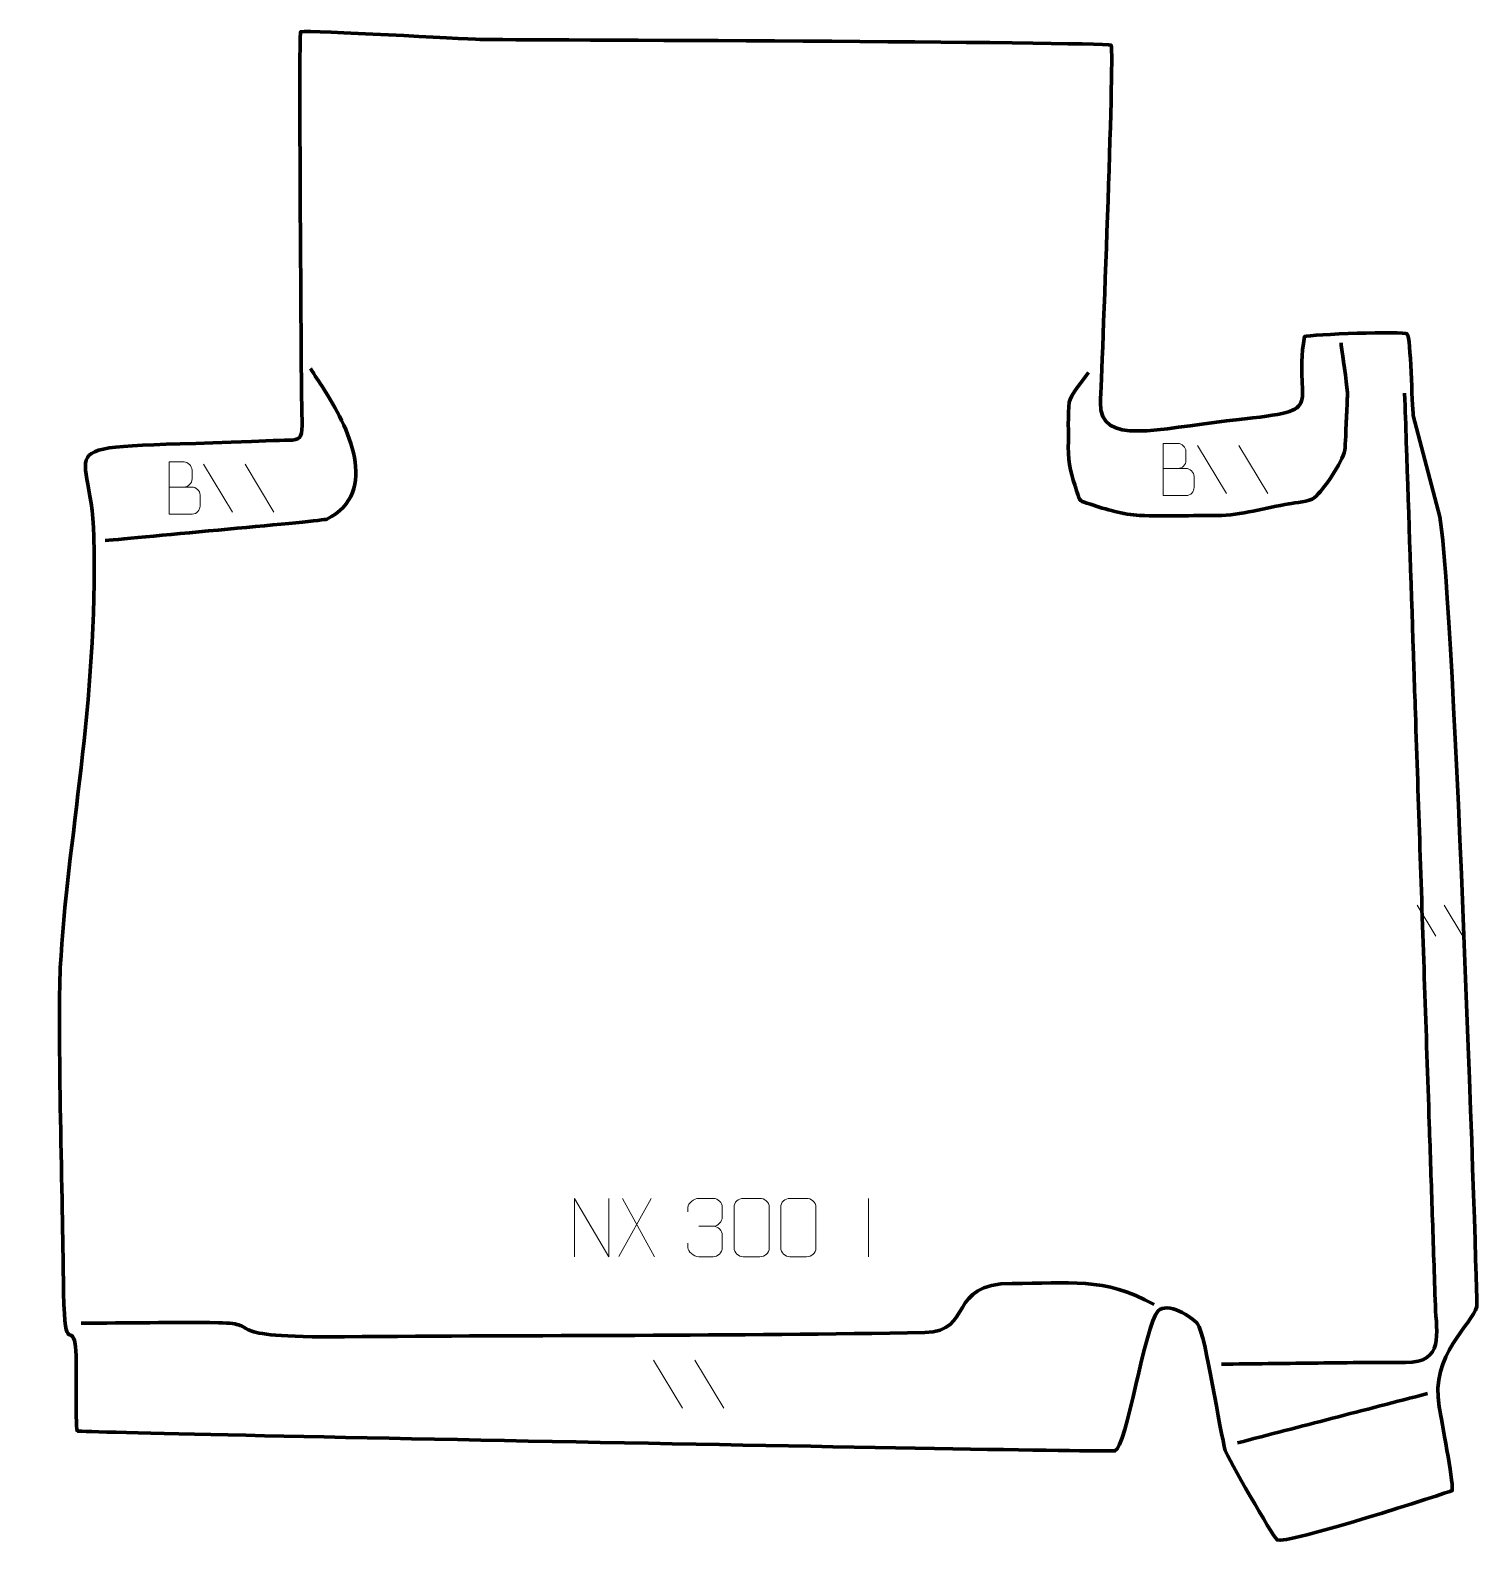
# Model space of a CAD drawing. Header units: millimetres. Extents: x -325 to 295, y -334 to 315.
import ezdxf

# ---------------------------------------------------------------- set-up
doc = ezdxf.new("R2010")
doc.units = ezdxf.units.MM
doc.header["$MEASUREMENT"] = 0
for name, color, linetype in [('layer 1', 7, 'Continuous'), ('layer 2', 7, 'Continuous'), ('layer 3', 7, 'Continuous')]:
    doc.layers.add(name, color=color, linetype=linetype)

msp = doc.modelspace()

# ---------------------------------------------------------------- linework, layer by layer
at = {"layer": 'layer 1', "color": 250, "lineweight": 9}
for points in [[(160.1392, 127.0366), (163.3982, 127.037), (166.6576, 127.037), (169.9173, 127.0366), (169.9173, 127.0366), (171.6866, 127.0211), (173.4095, 125.4661), (173.4095, 123.6303), (173.4095, 123.6303), (173.4092, 122.6195), (173.4092, 119.8882), (173.4095, 118.8771), (173.4095, 118.8771), (173.4254, 117.213), (172.0441, 115.4092), (169.9647, 115.4244), (169.9647, 115.4244), (166.7047, 115.4247), (163.445, 115.4247), (160.1857, 115.4244), (160.1857, 115.4244), (160.1857, 122.8748), (160.1857, 130.3249), (160.1857, 137.7747), (160.1857, 137.7747), (162.3118, 137.7747), (164.4382, 137.7747), (166.5647, 137.7747), (166.5647, 137.7747), (168.0702, 137.7905), (169.9482, 136.0793), (169.9641, 134.3216), (169.9641, 134.3216), (169.9637, 132.471), (169.9637, 132.3403), (169.9641, 130.4894), (169.9641, 130.4894), (169.9795, 128.6388), (168.3186, 127.0211), (166.5182, 127.0366)], [(-265.8401, 119.0991), (-262.5811, 119.0995), (-259.3217, 119.0995), (-256.062, 119.0991), (-256.062, 119.0991), (-254.2927, 119.0836), (-252.5698, 117.5286), (-252.5698, 115.6928), (-252.5698, 115.6928), (-252.5701, 114.682), (-252.5701, 111.9507), (-252.5698, 110.9396), (-252.5698, 110.9396), (-252.5539, 109.2755), (-253.9352, 107.4717), (-256.0146, 107.4869), (-256.0146, 107.4869), (-259.2746, 107.4872), (-262.5343, 107.4872), (-265.7936, 107.4869), (-265.7936, 107.4869), (-265.7936, 114.9373), (-265.7936, 122.3874), (-265.7936, 129.8372), (-265.7936, 129.8372), (-263.6675, 129.8372), (-261.5411, 129.8372), (-259.4146, 129.8372), (-259.4146, 129.8372), (-257.9091, 129.853), (-256.0311, 128.1418), (-256.0152, 126.3841), (-256.0152, 126.3841), (-256.0156, 124.5335), (-256.0156, 124.4028), (-256.0152, 122.5519), (-256.0152, 122.5519), (-255.9998, 120.7013), (-257.6607, 119.0836), (-259.4611, 119.0991)]]:
    msp.add_open_spline(points, degree=3, knots=[0, 0, 0, 0, 0.09090909, 0.09090909, 0.09090909, 0.09090909, 0.18181818, 0.18181818, 0.18181818, 0.18181818, 0.27272727, 0.27272727, 0.27272727, 0.27272727, 0.36363636, 0.36363636, 0.36363636, 0.36363636, 0.45454545, 0.45454545, 0.45454545, 0.45454545, 0.54545455, 0.54545455, 0.54545455, 0.54545455, 0.63636364, 0.63636364, 0.63636364, 0.63636364, 0.72727273, 0.72727273, 0.72727273, 0.72727273, 0.81818182, 0.81818182, 0.81818182, 0.81818182, 1, 1, 1, 1], dxfattribs=at)
for points in [[(174.946, 136.8718), (174.946, 136.8718), (187.3103, 116.3275), (187.3103, 116.3275)], [(192.6759, 136.8718), (192.6759, 136.8718), (205.0402, 116.3275), (205.0402, 116.3275)], [(-251.0333, 128.9343), (-251.0333, 128.9343), (-238.669, 108.39), (-238.669, 108.39)], [(-233.3034, 128.9343), (-233.3034, 128.9343), (-220.9391, 108.39), (-220.9391, 108.39)], [(269.1119, -60.0081), (269.1119, -60.0081), (277.1076, -73.2936), (277.1076, -73.2936)], [(280.5774, -60.0081), (280.5774, -60.0081), (288.5731, -73.2936), (288.5731, -73.2936)], [(-58.2488, -255.0231), (-58.2488, -255.0231), (-45.8845, -275.5674), (-45.8845, -275.5674)], [(-40.5189, -255.0231), (-40.5189, -255.0231), (-28.1546, -275.5674), (-28.1546, -275.5674)]]:
    msp.add_open_spline(points, degree=3, dxfattribs=at)
at = {"layer": 'layer 2', "color": 20, "lineweight": 158}
msp.add_open_spline([(-132.6088, 310.8089), (-118.8704, 310.7122), (132.87, 309.9259), (137.9059, 308.3508), (137.9059, 308.3508), (139.2716, 303.1882), (133.8583, 169.4106), (133.328, 155.2574), (133.328, 155.2574), (132.6198, 136.3554), (158.9857, 144.3435), (187.2879, 147.4062), (187.2879, 147.4062), (233.2027, 152.3751), (215.375, 151.1565), (220.7024, 183.5654), (220.7024, 183.5654), (223.6529, 184.5008), (263.4288, 185.9179), (264.7885, 184.6728), (264.7885, 184.6728), (266.3671, 183.2274), (266.7089, 154.0216), (267.394, 149.6877), (267.394, 149.6877), (267.394, 149.6877), (278.7752, 106.3348), (278.7752, 106.3348), (278.7752, 106.3348), (285.1501, 68.1017), (294.9845, -230.7257), (294.6451, -232.0309), (294.6451, -232.0309), (292.6715, -239.6208), (274.6033, -252.6389), (278.4575, -274.9678), (278.4575, -274.9678), (279.5932, -281.547), (284.4193, -305.8212), (284.0751, -310.8302), (284.0751, -310.8302), (282.9885, -311.4589), (211.8617, -334.4708), (208.9729, -331.9796), (208.9729, -331.9796), (206.9939, -330.273), (187.6464, -296.3884), (186.8185, -293.6462), (186.8185, -293.6462), (184.6478, -286.4575), (178.4478, -244.2229), (174.9617, -239.4169), (174.9617, -239.4169), (172.4804, -236.3072), (161.9277, -229.8945), (158.0179, -233.896), (158.0179, -233.896), (152.2422, -239.8073), (144.5589, -292.321), (139.521, -293.8579), (139.521, -293.8579), (137.1477, -294.582), (-298.0424, -286.2531), (-305.0999, -285.3667), (-305.0999, -285.3667), (-306.418, -282.5839), (-305.0997, -253.0175), (-306.0655, -248.1385), (-306.0655, -248.1385), (-308.057, -238.0782), (-310.8043, -255.3275), (-311.1483, -220.3669), (-311.1483, -220.3669), (-311.437, -191.0174), (-313.7212, -110.9793), (-312.4638, -86.7661), (-312.4638, -86.7661), (-309.6635, -32.8468), (-296.3562, 26.1029), (-298.0428, 97.7595), (-298.0428, 97.7595), (-299.096, 142.5052), (-325.3321, 134.6029), (-221.1843, 139.0073), (-221.1843, 139.0073), (-206.2048, 139.6408), (-209.0348, 136.1125), (-209.1402, 162.3248), (-209.1402, 162.3248), (-209.2029, 177.9323), (-210.3107, 309.503), (-209.5006, 314.1417), (-209.5006, 314.1417), (-204.5241, 314.7608), (-139.7802, 311.1518), (-132.6088, 310.8089)], degree=3, knots=[0, 0, 0, 0, 0.04, 0.04, 0.04, 0.04, 0.08, 0.08, 0.08, 0.08, 0.12, 0.12, 0.12, 0.12, 0.16, 0.16, 0.16, 0.16, 0.2, 0.2, 0.2, 0.2, 0.24, 0.24, 0.24, 0.24, 0.28, 0.28, 0.28, 0.28, 0.32, 0.32, 0.32, 0.32, 0.36, 0.36, 0.36, 0.36, 0.4, 0.4, 0.4, 0.4, 0.44, 0.44, 0.44, 0.44, 0.48, 0.48, 0.48, 0.48, 0.52, 0.52, 0.52, 0.52, 0.56, 0.56, 0.56, 0.56, 0.6, 0.6, 0.6, 0.6, 0.64, 0.64, 0.64, 0.64, 0.68, 0.68, 0.68, 0.68, 0.72, 0.72, 0.72, 0.72, 0.76, 0.76, 0.76, 0.76, 0.8, 0.8, 0.8, 0.8, 0.84, 0.84, 0.84, 0.84, 0.88, 0.88, 0.88, 0.88, 0.92, 0.92, 0.92, 0.92, 1, 1, 1, 1], dxfattribs=at)
at = {"layer": 'layer 3', "color": 250, "lineweight": 158}
for points, knots in [([(128.2012, 168.2099), (126.3073, 165.5983), (120.2753, 158.1612), (119.9233, 155.4325), (119.9233, 155.4325), (119.2841, 150.4797), (119.6639, 141.7546), (119.5315, 136.2698), (119.5315, 136.2698), (119.3444, 128.5261), (120.9703, 124.388), (123.248, 117.0162), (123.248, 117.0162), (124.6169, 112.5862), (124.2854, 113.218), (129.0192, 111.6888), (129.0192, 111.6888), (135.5939, 109.565), (143.1599, 107.2321), (150.08, 106.9107), (150.08, 106.9107), (161.1253, 106.439), (172.4737, 106.9407), (183.58, 106.9223), (183.58, 106.9223), (193.1137, 106.9064), (204.5135, 110.2953), (214.1151, 111.9281), (214.1151, 111.9281), (216.638, 112.3417), (223.0353, 112.9148), (224.921, 114.4789), (224.921, 114.4789), (229.0106, 117.8708), (236.8662, 129.6489), (237.9931, 134.8427), (237.9931, 134.8427), (238.4368, 137.7495), (238.44, 143.8138), (238.6159, 147.1039), (238.6159, 147.1039), (238.8111, 150.7562), (239.0038, 154.4055), (239.1687, 158.0595), (239.1687, 158.0595), (239.3057, 161.1668), (237.426, 172.9887), (236.9171, 176.9052), (236.9171, 176.9052), (236.7453, 178.2275), (236.5735, 179.5499), (236.4017, 180.8721)], [0, 0, 0, 0, 0.07142857, 0.07142857, 0.07142857, 0.07142857, 0.14285714, 0.14285714, 0.14285714, 0.14285714, 0.21428571, 0.21428571, 0.21428571, 0.21428571, 0.28571429, 0.28571429, 0.28571429, 0.28571429, 0.35714286, 0.35714286, 0.35714286, 0.35714286, 0.42857143, 0.42857143, 0.42857143, 0.42857143, 0.5, 0.5, 0.5, 0.5, 0.57142857, 0.57142857, 0.57142857, 0.57142857, 0.64285714, 0.64285714, 0.64285714, 0.64285714, 0.71428571, 0.71428571, 0.71428571, 0.71428571, 0.78571429, 0.78571429, 0.78571429, 0.78571429, 0.85714286, 0.85714286, 0.85714286, 0.85714286, 1, 1, 1, 1]), ([(-293.2441, 96.1422), (-278.7439, 97.5151), (-199.3524, 104.7312), (-198.2385, 105.2872), (-198.2385, 105.2872), (-175.0818, 116.846), (-189.4219, 145.6313), (-199.7378, 161.3536), (-199.7378, 161.3536), (-201.5852, 164.1694), (-203.4278, 166.988), (-205.2693, 169.8076)], [0, 0, 0, 0, 0.25, 0.25, 0.25, 0.25, 0.5, 0.5, 0.5, 0.5, 1, 1, 1, 1]), ([(185.2395, -256.6969), (191.8806, -256.6195), (198.5218, -256.5421), (205.1629, -256.4647), (205.1629, -256.4647), (211.472, -256.3912), (217.781, -256.3177), (224.0902, -256.2443), (224.0902, -256.2443), (237.4546, -256.0886), (250.6704, -255.9352), (264.0403, -255.9741), (264.0403, -255.9741), (280.7589, -256.0228), (277.2734, -243.6366), (276.8468, -231.578), (276.8468, -231.578), (276.3874, -218.5864), (275.97, -205.5897), (275.532, -192.597), (275.532, -192.597), (275.0939, -179.6033), (274.6558, -166.6094), (274.2178, -153.6157), (274.2178, -153.6157), (272.8924, -114.301), (271.5668, -74.9864), (270.2414, -35.6718), (270.2414, -35.6718), (269.5899, -16.3476), (268.9383, 2.9765), (268.2869, 22.3007), (268.2869, 22.3007), (268.0734, 28.6309), (267.8601, 34.9613), (267.6466, 41.2916), (267.6466, 41.2916), (266.5571, 73.6095), (265.4675, 105.9274), (264.3778, 138.2454), (264.3778, 138.2454), (264.142, 145.242), (263.9062, 152.2387), (263.6702, 159.2354)], [0, 0, 0, 0, 0.08333333, 0.08333333, 0.08333333, 0.08333333, 0.16666667, 0.16666667, 0.16666667, 0.16666667, 0.25, 0.25, 0.25, 0.25, 0.33333333, 0.33333333, 0.33333333, 0.33333333, 0.41666667, 0.41666667, 0.41666667, 0.41666667, 0.5, 0.5, 0.5, 0.5, 0.58333333, 0.58333333, 0.58333333, 0.58333333, 0.66666667, 0.66666667, 0.66666667, 0.66666667, 0.75, 0.75, 0.75, 0.75, 0.83333333, 0.83333333, 0.83333333, 0.83333333, 1, 1, 1, 1]), ([(-303.507, -239.1533), (-283.9738, -239.0978), (-264.2305, -238.6967), (-244.7257, -238.95), (-244.7257, -238.95), (-223.8139, -239.2215), (-247.4993, -245.4896), (-190.6246, -244.9625), (-190.6246, -244.9625), (-110.6385, -244.2213), (-21.8397, -244.6803), (58.0871, -243.1246), (58.0871, -243.1246), (79.1138, -242.7153), (67.3874, -221.996), (95.4417, -222.1366), (95.4417, -222.1366), (119.565, -222.2576), (134.9022, -219.0988), (156.3061, -231.1962)], [0, 0, 0, 0, 0.16666667, 0.16666667, 0.16666667, 0.16666667, 0.33333333, 0.33333333, 0.33333333, 0.33333333, 0.5, 0.5, 0.5, 0.5, 0.66666667, 0.66666667, 0.66666667, 0.66666667, 1, 1, 1, 1])]:
    msp.add_open_spline(points, degree=3, knots=knots, dxfattribs=at)
at = {"layer": 'layer 3', "color": 250, "lineweight": 9}
for points, knots in [([(-92.0385, -210.6818), (-92.0385, -210.6818), (-92.0385, -185.7283), (-92.0385, -185.7283), (-92.0385, -185.7283), (-92.0385, -185.7283), (-77.3837, -210.6818), (-77.3837, -210.6818), (-77.3837, -210.6818), (-77.3837, -210.6818), (-77.3837, -185.7283), (-77.3837, -185.7283)], [0, 0, 0, 0, 0.25, 0.25, 0.25, 0.25, 0.5, 0.5, 0.5, 0.5, 1, 1, 1, 1]), ([(-43.5303, -191.3837), (-43.5303, -191.3837), (-43.5303, -189.5265), (-43.5303, -189.5265), (-43.5303, -189.5265), (-43.5446, -187.7846), (-40.8801, -185.6665), (-38.821, -185.6892), (-38.821, -185.6892), (-36.7569, -185.6892), (-34.6929, -185.6892), (-32.6292, -185.6892), (-32.6292, -185.6892), (-30.4347, -185.6804), (-28.8364, -187.5272), (-28.792, -189.4393), (-28.792, -189.4393), (-28.7924, -190.8744), (-28.7924, -192.3095), (-28.792, -193.745), (-28.792, -193.745), (-28.8406, -195.3985), (-30.4432, -197.6285), (-32.6415, -197.6185), (-32.6415, -197.6185), (-30.4378, -197.6297), (-28.8298, -199.4329), (-28.7758, -201.4924), (-28.7758, -201.4924), (-28.7762, -203.2771), (-28.7762, -205.0618), (-28.7758, -206.8469), (-28.7758, -206.8469), (-28.7657, -208.9083), (-30.8206, -210.6714), (-32.6415, -210.6633), (-32.6415, -210.6633), (-34.7068, -210.663), (-36.772, -210.663), (-38.8376, -210.6633), (-38.8376, -210.6633), (-41.0062, -210.6518), (-43.5372, -208.2516), (-43.5558, -206.7898), (-43.5558, -206.7898), (-43.5558, -206.7898), (-43.5558, -204.8812), (-43.5558, -204.8812)], [0, 0, 0, 0, 0.07692308, 0.07692308, 0.07692308, 0.07692308, 0.15384615, 0.15384615, 0.15384615, 0.15384615, 0.23076923, 0.23076923, 0.23076923, 0.23076923, 0.30769231, 0.30769231, 0.30769231, 0.30769231, 0.38461538, 0.38461538, 0.38461538, 0.38461538, 0.46153846, 0.46153846, 0.46153846, 0.46153846, 0.53846154, 0.53846154, 0.53846154, 0.53846154, 0.61538462, 0.61538462, 0.61538462, 0.61538462, 0.69230769, 0.69230769, 0.69230769, 0.69230769, 0.76923077, 0.76923077, 0.76923077, 0.76923077, 0.84615385, 0.84615385, 0.84615385, 0.84615385, 1, 1, 1, 1]), ([(-19.7464, -185.6769), (-17.3803, -185.6769), (-15.0138, -185.6769), (-12.6473, -185.6769), (-12.6473, -185.6769), (-10.6668, -185.6413), (-8.6408, -187.1356), (-8.6137, -189.5777), (-8.6137, -189.5777), (-8.6141, -195.3351), (-8.6141, -201.0929), (-8.6137, -206.8511), (-8.6137, -206.8511), (-8.7558, -209.1787), (-10.4622, -210.661), (-12.6473, -210.6718), (-12.6473, -210.6718), (-15.0197, -210.6714), (-17.3921, -210.6714), (-19.7641, -210.6718), (-19.7641, -210.6718), (-21.7226, -210.7774), (-23.729, -208.8895), (-23.7176, -206.8685), (-23.7176, -206.8685), (-23.7172, -201.0879), (-23.7172, -195.3076), (-23.7176, -189.5278), (-23.7176, -189.5278), (-23.7133, -187.3858), (-21.9362, -185.6633), (-19.7464, -185.6769)], [0, 0, 0, 0, 0.11111111, 0.11111111, 0.11111111, 0.11111111, 0.22222222, 0.22222222, 0.22222222, 0.22222222, 0.33333333, 0.33333333, 0.33333333, 0.33333333, 0.44444444, 0.44444444, 0.44444444, 0.44444444, 0.55555556, 0.55555556, 0.55555556, 0.55555556, 0.66666667, 0.66666667, 0.66666667, 0.66666667, 0.77777778, 0.77777778, 0.77777778, 0.77777778, 1, 1, 1, 1]), ([(0.2536, -185.6769), (2.6197, -185.6769), (4.9862, -185.6769), (7.3527, -185.6769), (7.3527, -185.6769), (9.3332, -185.6413), (11.3592, -187.1356), (11.3863, -189.5777), (11.3863, -189.5777), (11.3859, -195.3351), (11.3859, -201.0929), (11.3863, -206.8511), (11.3863, -206.8511), (11.2442, -209.1787), (9.5378, -210.661), (7.3527, -210.6718), (7.3527, -210.6718), (4.9803, -210.6714), (2.6079, -210.6714), (0.2359, -210.6718), (0.2359, -210.6718), (-1.7226, -210.7774), (-3.729, -208.8895), (-3.7176, -206.8685), (-3.7176, -206.8685), (-3.7172, -201.0879), (-3.7172, -195.3076), (-3.7176, -189.5278), (-3.7176, -189.5278), (-3.7133, -187.3858), (-1.9362, -185.6633), (0.2536, -185.6769)], [0, 0, 0, 0, 0.11111111, 0.11111111, 0.11111111, 0.11111111, 0.22222222, 0.22222222, 0.22222222, 0.22222222, 0.33333333, 0.33333333, 0.33333333, 0.33333333, 0.44444444, 0.44444444, 0.44444444, 0.44444444, 0.55555556, 0.55555556, 0.55555556, 0.55555556, 0.66666667, 0.66666667, 0.66666667, 0.66666667, 0.77777778, 0.77777778, 0.77777778, 0.77777778, 1, 1, 1, 1])]:
    msp.add_open_spline(points, degree=3, knots=knots, dxfattribs=at)
for points in [[(-59.2954, -185.7283), (-59.2954, -185.7283), (-73.036, -210.6241), (-73.036, -210.6241)], [(-71.5814, -185.7283), (-71.5814, -185.7283), (-57.8408, -210.6818), (-57.8408, -210.6818)], [(33.8343, -185.6891), (33.8343, -185.6891), (33.8343, -210.6632), (33.8343, -210.6632)], [(-38.8206, -197.6289), (-38.8206, -197.6289), (-32.6242, -197.6289), (-32.6242, -197.6289)]]:
    msp.add_open_spline(points, degree=3, dxfattribs=at)
at = {"layer": 'layer 3', "color": 250, "lineweight": 158}
msp.add_open_spline([(192.0046, -290.4264), (219.1542, -283.3908), (246.3038, -276.355), (273.4534, -269.3198)], degree=3, dxfattribs=at)

doc.saveas('drawing.dxf')
